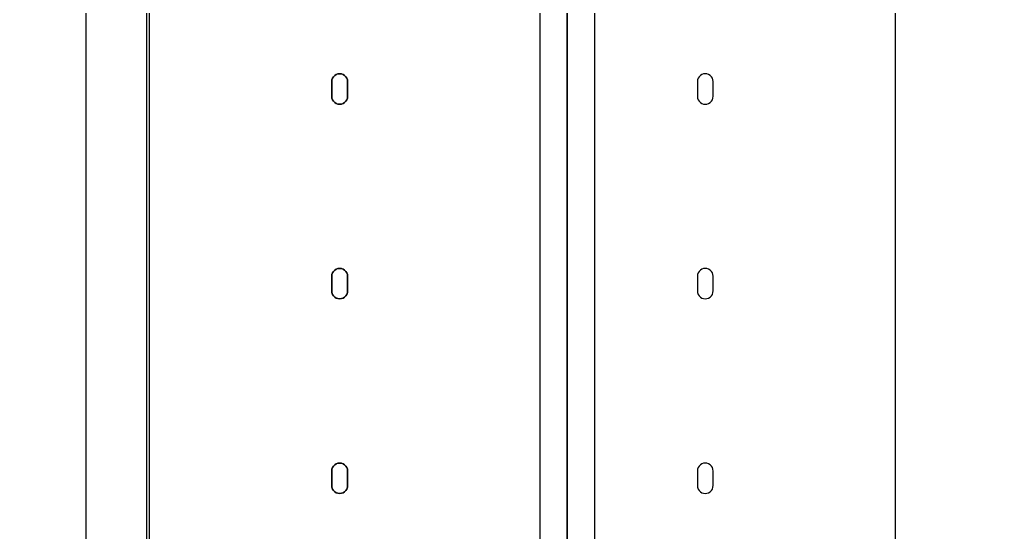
# Model space of a CAD drawing. Header units: millimetres. Extents: x 151130 to 215929, y 2134 to 34533.
# Drawn here: x 170295.3 to 170617.5, y 13349.2 to 13517.6 of the extents above; entities that cross this region are included whole.
import ezdxf

# ---------------------------------------------------------------- set-up
doc = ezdxf.new("R2010")
doc.units = ezdxf.units.MM
for name, color, linetype in [('MUEBLES', 8, 'Continuous'), ('OH CUBIERTA', 3, 'Continuous'), ('OH!-Furniture', 7, 'Continuous')]:
    doc.layers.add(name, color=color, linetype=linetype)

# ---------------------------------------------------------------- blocks, each defined once
blk = doc.blocks.new('CUR25.15070')
at = {"layer": 'OH CUBIERTA'}
blk.add_lwpolyline([(0, 0), (0, 700), (1500, 700), (1500, 0)], close=True, dxfattribs=at)
blk = doc.blocks.new('1000 DOBLE')
at = {"layer": 'OH!-Furniture', "color": 2}
blk.add_lwpolyline([(2093.89, 613.22), (1093.89, 613.22), (1093.89, 368.2), (2093.89, 368.2)], close=True, dxfattribs=at)
at = {"layer": 'OH!-Furniture', "color": 2, "flags": 128}
for points in [[(1778.01, 548.12), (1777.45, 548.17), (1776.89, 548.36), (1776.42, 548.69), (1775.99, 549.11), (1775.67, 549.58), (1775.48, 550.14), (1775.43, 550.71), (1775.48, 551.27), (1775.67, 551.83), (1775.99, 552.3), (1776.42, 552.73), (1776.89, 553.05), (1777.45, 553.24), (1778.01, 553.29), (1782.8, 553.29), (1783.37, 553.24), (1783.93, 553.05), (1784.4, 552.73), (1784.82, 552.3), (1785.15, 551.83), (1785.34, 551.27), (1785.39, 550.71), (1785.34, 550.14), (1785.15, 549.58), (1784.82, 549.11), (1784.4, 548.69), (1783.93, 548.36), (1783.37, 548.17), (1782.8, 548.12)], [(1782.8, 553.29), (1778.01, 553.29), (1777.45, 553.24), (1776.89, 553.05), (1776.42, 552.73), (1775.99, 552.3), (1775.67, 551.83), (1775.48, 551.27), (1775.43, 550.71), (1775.48, 550.14), (1775.67, 549.58), (1775.99, 549.11), (1776.42, 548.69), (1776.89, 548.36), (1777.45, 548.17), (1778.01, 548.12), (1782.8, 548.12), (1783.37, 548.17), (1783.93, 548.36), (1784.4, 548.69), (1784.82, 549.11), (1785.15, 549.58), (1785.34, 550.14), (1785.39, 550.71), (1785.34, 551.27), (1785.15, 551.83), (1784.82, 552.3), (1784.4, 552.73), (1783.93, 553.05), (1783.37, 553.24)], [(1841.98, 548.12), (1841.41, 548.17), (1840.85, 548.36), (1840.38, 548.69), (1839.96, 549.11), (1839.63, 549.58), (1839.44, 550.14), (1839.4, 550.71), (1839.44, 551.27), (1839.63, 551.83), (1839.96, 552.3), (1840.38, 552.73), (1840.85, 553.05), (1841.41, 553.24), (1841.98, 553.29), (1846.77, 553.29), (1847.33, 553.24), (1847.9, 553.05), (1848.37, 552.73), (1848.79, 552.3), (1849.12, 551.83), (1849.3, 551.27), (1849.35, 550.71), (1849.3, 550.14), (1849.12, 549.58), (1848.79, 549.11), (1848.37, 548.69), (1847.9, 548.36), (1847.33, 548.17), (1846.77, 548.12)], [(1846.77, 553.29), (1841.98, 553.29), (1841.41, 553.24), (1840.85, 553.05), (1840.38, 552.73), (1839.96, 552.3), (1839.63, 551.83), (1839.44, 551.27), (1839.4, 550.71), (1839.44, 550.14), (1839.63, 549.58), (1839.96, 549.11), (1840.38, 548.69), (1840.85, 548.36), (1841.41, 548.17), (1841.98, 548.12), (1846.77, 548.12), (1847.33, 548.17), (1847.9, 548.36), (1848.37, 548.69), (1848.79, 549.11), (1849.12, 549.58), (1849.3, 550.14), (1849.35, 550.71), (1849.3, 551.27), (1849.12, 551.83), (1848.79, 552.3), (1848.37, 552.73), (1847.9, 553.05), (1847.33, 553.24)], [(1905.9, 548.12), (1905.33, 548.17), (1904.77, 548.36), (1904.3, 548.69), (1903.88, 549.11), (1903.55, 549.58), (1903.36, 550.14), (1903.31, 550.71), (1903.36, 551.27), (1903.55, 551.83), (1903.88, 552.3), (1904.3, 552.73), (1904.77, 553.05), (1905.33, 553.24), (1905.9, 553.29), (1910.73, 553.29), (1911.3, 553.24), (1911.86, 553.05), (1912.33, 552.73), (1912.75, 552.3), (1913.08, 551.83), (1913.27, 551.27), (1913.32, 550.71), (1913.27, 550.14), (1913.08, 549.58), (1912.75, 549.11), (1912.33, 548.69), (1911.86, 548.36), (1911.3, 548.17), (1910.73, 548.12)], [(1910.73, 553.29), (1905.9, 553.29), (1905.33, 553.24), (1904.77, 553.05), (1904.3, 552.73), (1903.88, 552.3), (1903.55, 551.83), (1903.36, 551.27), (1903.31, 550.71), (1903.36, 550.14), (1903.55, 549.58), (1903.88, 549.11), (1904.3, 548.69), (1904.77, 548.36), (1905.33, 548.17), (1905.9, 548.12), (1910.73, 548.12), (1911.3, 548.17), (1911.86, 548.36), (1912.33, 548.69), (1912.75, 549.11), (1913.08, 549.58), (1913.27, 550.14), (1913.32, 550.71), (1913.27, 551.27), (1913.08, 551.83), (1912.75, 552.3), (1912.33, 552.73), (1911.86, 553.05), (1911.3, 553.24)], [(1782.8, 428.13), (1783.37, 428.18), (1783.93, 428.37), (1784.4, 428.69), (1784.82, 429.12), (1785.15, 429.59), (1785.34, 430.15), (1785.39, 430.71), (1785.34, 431.28), (1785.15, 431.84), (1784.82, 432.31), (1784.4, 432.73), (1783.93, 433.06), (1783.37, 433.25), (1782.8, 433.3), (1778.01, 433.3), (1777.45, 433.25), (1776.89, 433.06), (1776.42, 432.73), (1775.99, 432.31), (1775.67, 431.84), (1775.48, 431.28), (1775.43, 430.71), (1775.48, 430.15), (1775.67, 429.59), (1775.99, 429.12), (1776.42, 428.69), (1776.89, 428.37), (1777.45, 428.18), (1778.01, 428.13)], [(1782.8, 433.3), (1778.01, 433.3), (1777.45, 433.25), (1776.89, 433.06), (1776.42, 432.73), (1775.99, 432.31), (1775.67, 431.84), (1775.48, 431.28), (1775.43, 430.71), (1775.48, 430.15), (1775.67, 429.59), (1775.99, 429.12), (1776.42, 428.69), (1776.89, 428.37), (1777.45, 428.18), (1778.01, 428.13), (1782.8, 428.13), (1783.37, 428.18), (1783.93, 428.37), (1784.4, 428.69), (1784.82, 429.12), (1785.15, 429.59), (1785.34, 430.15), (1785.39, 430.71), (1785.34, 431.28), (1785.15, 431.84), (1784.82, 432.31), (1784.4, 432.73), (1783.93, 433.06), (1783.37, 433.25)], [(1846.77, 428.13), (1847.33, 428.18), (1847.9, 428.37), (1848.37, 428.69), (1848.79, 429.12), (1849.12, 429.59), (1849.3, 430.15), (1849.35, 430.71), (1849.3, 431.28), (1849.12, 431.84), (1848.79, 432.31), (1848.37, 432.73), (1847.9, 433.06), (1847.33, 433.25), (1846.77, 433.3), (1841.98, 433.3), (1841.41, 433.25), (1840.85, 433.06), (1840.38, 432.73), (1839.96, 432.31), (1839.63, 431.84), (1839.44, 431.28), (1839.4, 430.71), (1839.44, 430.15), (1839.63, 429.59), (1839.96, 429.12), (1840.38, 428.69), (1840.85, 428.37), (1841.41, 428.18), (1841.98, 428.13)], [(1846.77, 433.3), (1841.98, 433.3), (1841.41, 433.25), (1840.85, 433.06), (1840.38, 432.73), (1839.96, 432.31), (1839.63, 431.84), (1839.44, 431.28), (1839.4, 430.71), (1839.44, 430.15), (1839.63, 429.59), (1839.96, 429.12), (1840.38, 428.69), (1840.85, 428.37), (1841.41, 428.18), (1841.98, 428.13), (1846.77, 428.13), (1847.33, 428.18), (1847.9, 428.37), (1848.37, 428.69), (1848.79, 429.12), (1849.12, 429.59), (1849.3, 430.15), (1849.35, 430.71), (1849.3, 431.28), (1849.12, 431.84), (1848.79, 432.31), (1848.37, 432.73), (1847.9, 433.06), (1847.33, 433.25)], [(1910.73, 428.13), (1911.3, 428.18), (1911.86, 428.37), (1912.33, 428.69), (1912.75, 429.12), (1913.08, 429.59), (1913.27, 430.15), (1913.32, 430.71), (1913.27, 431.28), (1913.08, 431.84), (1912.75, 432.31), (1912.33, 432.73), (1911.86, 433.06), (1911.3, 433.25), (1910.73, 433.3), (1905.9, 433.3), (1905.33, 433.25), (1904.77, 433.06), (1904.3, 432.73), (1903.88, 432.31), (1903.55, 431.84), (1903.36, 431.28), (1903.31, 430.71), (1903.36, 430.15), (1903.55, 429.59), (1903.88, 429.12), (1904.3, 428.69), (1904.77, 428.37), (1905.33, 428.18), (1905.9, 428.13)], [(1910.73, 433.3), (1905.9, 433.3), (1905.33, 433.25), (1904.77, 433.06), (1904.3, 432.73), (1903.88, 432.31), (1903.55, 431.84), (1903.36, 431.28), (1903.31, 430.71), (1903.36, 430.15), (1903.55, 429.59), (1903.88, 429.12), (1904.3, 428.69), (1904.77, 428.37), (1905.33, 428.18), (1905.9, 428.13), (1910.73, 428.13), (1911.3, 428.18), (1911.86, 428.37), (1912.33, 428.69), (1912.75, 429.12), (1913.08, 429.59), (1913.27, 430.15), (1913.32, 430.71), (1913.27, 431.28), (1913.08, 431.84), (1912.75, 432.31), (1912.33, 432.73), (1911.86, 433.06), (1911.3, 433.25)]]:
    blk.add_lwpolyline(points, close=True, dxfattribs=at)
blk = doc.blocks.new('B4')
at = {"color": 5}
blk.add_lwpolyline([(-2950, -709), (-1550, -709), (-1550, -691), (-2950, -691)], close=True, dxfattribs=at)
at = {"layer": 'MUEBLES'}
blk.add_lwpolyline([(-2944.5, -562), (-1530.5, -562), (-1530.5, -542), (-2944.5, -542)], close=True, dxfattribs=at)
at = {"layer": 'OH CUBIERTA'}
for p in [(-3000, -700), (-3000, -1400)]:
    blk.add_blockref('CUR25.15070', p, dxfattribs=at)
at = {"layer": 'OH!-Furniture'}
blk.add_blockref('1000 DOBLE', (-3843.89, -1176), dxfattribs=at)

msp = doc.modelspace()

# ---------------------------------------------------------------- block references
at = {"color": 5, "rotation": 90}
msp.add_blockref('B4', (169775.03, 15430.44), dxfattribs=at)

doc.saveas('drawing.dxf')
